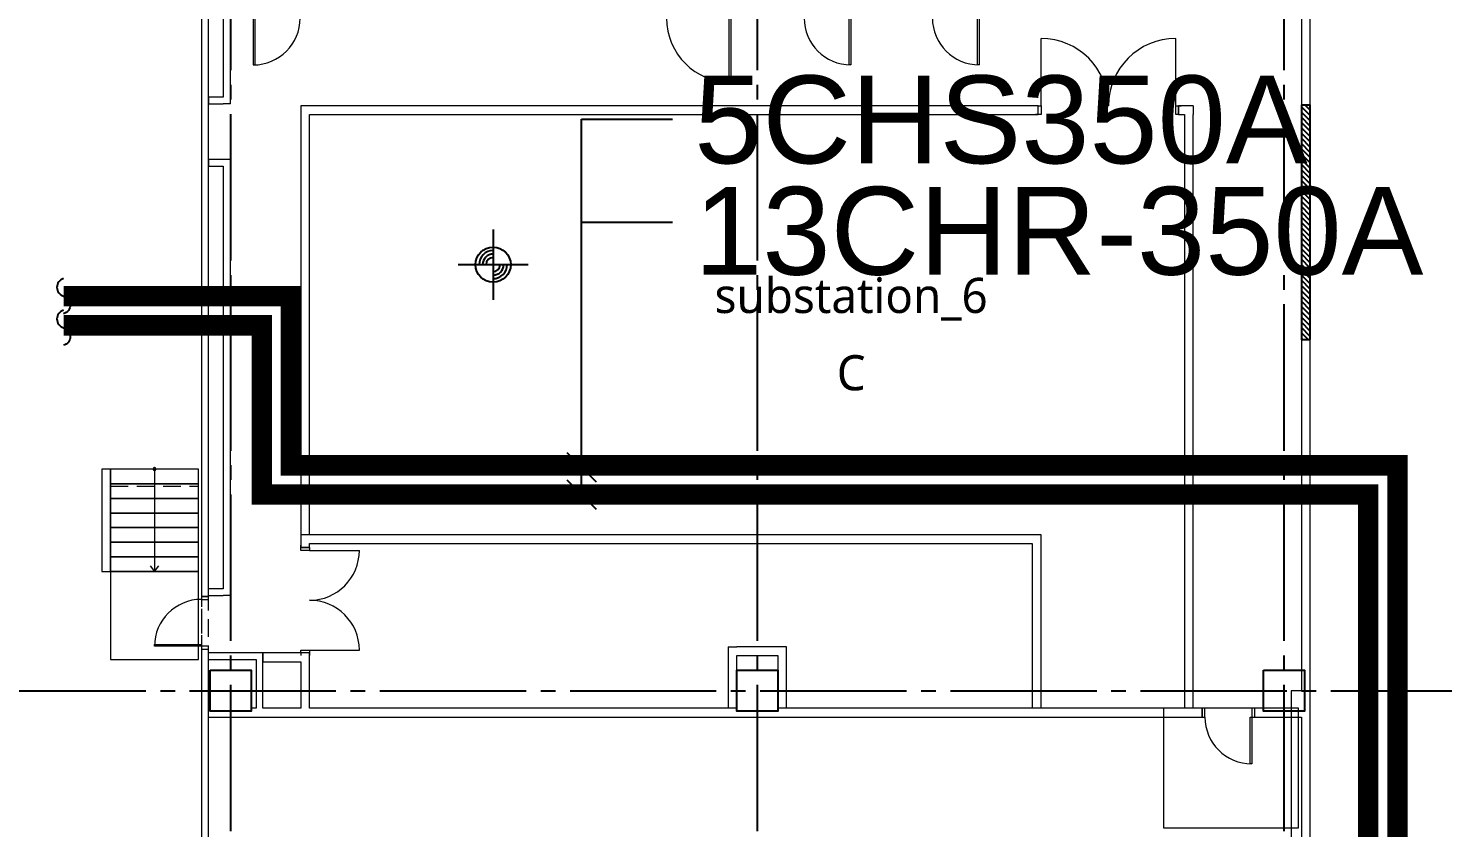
# Model space of a CAD drawing. Extents: x -18489 to 27370, y -8745 to 11880.
# Drawn here: x -346 to 2071, y 1266 to 2631 of the extents above; entities that cross this region are included whole.
import ezdxf
from ezdxf.enums import TextEntityAlignment as Align

# ---------------------------------------------------------------- set-up
doc = ezdxf.new("R2010")
doc.units = 0
doc.header["$LTSCALE"] = 100
doc.linetypes.add('X-S-FAB-L10$0$COL-CEN-LIN', pattern=[3.25, 2.5, -0.25, 0.25, -0.25])
doc.linetypes.add('X-S-FAB-L10$0$JJP_虛線(退縮線、投影線、地下室範圍、非屬本工程、圖面分區)', pattern=[0.45, 0.3, -0.15])
for name, color, linetype in [('188K-SM-07-F10-MECH-WWR-PIPE-Y2257103$0$M-P-CHR1-S', 20, 'Continuous'), ('188K-SM-07-F10-MECH-WWR-PIPE-Y2257103$0$M-P-CHS1-D', 5, 'Continuous'), ('188K-SM-07-F10-MECH-WWR-PIPE-Y2257103$0$M-P-CHS1-S', 150, 'Continuous'), ('188K-SM-07-F10-MECH-WWR-PIPE-Y2257103$0$M-P-TXT2.5', 7, 'Continuous'), ('X-S-FAB-L10$0$0-DIM-INT', 8, 'Continuous'), ('X-S-FAB-L10$0$0-DIM-TXT', 8, 'Continuous'), ('X-S-FAB-L10$0$A-STRS', 8, 'Continuous'), ('X-S-FAB-L10$0$A-WALL-EX', 8, 'Continuous'), ('X-S-FAB-L10$0$A-WALL-IN', 8, 'Continuous'), ('X-S-FAB-L10$0$A-WALL-IN.200K', 8, 'Continuous'), ('X-S-FAB-L10$0$A-ZONE.200K', 8, 'Continuous'), ('X-S-FAB-L10$0$BLOCK', 8, 'Continuous'), ('X-S-FAB-L10$0$CCL', 8, 'X-S-FAB-L10$0$COL-CEN-LIN'), ('X-S-FAB-L10$0$COL-S', 8, 'Continuous'), ('X-S-FAB-L10$0$Door', 8, 'Continuous'), ('X-S-FAB-L10$0$S-FNDN', 8, 'Continuous'), ('X-S-FAB-L10$0$S-SLAB-SHOW', 8, 'Continuous'), ('X-S-FAB-L10$0$WALL_188K_IN', 8, 'Continuous')]:
    doc.layers.add(name, color=color, linetype=linetype)
doc.styles.add('188K-SM-07-F10-MECH-WWR-PIPE-Y2257103$0$Standard', font='arial.ttf')
doc.styles.add('X-S-FAB-L10$0$CHINA', font='simplex.shx', dxfattribs={"width": 0.75, "bigfont": 'chineset.shx'})
doc.styles.add('X-S-FAB-L10$0$Standard', font='', dxfattribs={"width": 0.8})
doc.styles.add('X-S-FAB-L10$0$TG_NOTE_TEXT', font='simplex.shx', dxfattribs={"width": 0.75, "bigfont": 'chineset.shx'})
doc.styles.get('X-S-FAB-L10$0$Standard').set_extended_font_data('Microsoft JhengHei')
doc.dimstyles.new('188K-SM-07-F10-MECH-WWR-PIPE-Y2257103$0$ISO-25', dxfattribs={"dimtxt": 2.5, "dimasz": 2.5, "dimexe": 1.25, "dimexo": 0.625, "dimtad": 1, "dimtxsty": '188K-SM-07-F10-MECH-WWR-PIPE-Y2257103$0$Standard', "dimcen": 2.5, "dimadec": 0, "dimazin": 0, "dimtfac": 1, "dimtmove": 0, "dimatfit": 3, "dimfxl": 1, "dimarcsym": 0})

# ---------------------------------------------------------------- blocks, each defined once
blk = doc.blocks.new('X-S-FAB-L10$0$FAB2-L05')
at = {"layer": 'X-S-FAB-L10$0$CCL'}
for p, q in [((-26160, 11005), (-26160, 0)), ((-25260, 11005), (-25260, 0)), ((-24360, 11005), (-24360, 0)), ((-26880, 2220), (1210, 2220))]:
    blk.add_line(p, q, dxfattribs=at)
at = {"layer": 'X-S-FAB-L10$0$COL-S'}
for points in [[(-26195, 2255), (-26125, 2255), (-26125, 2185), (-26195, 2185)], [(-25295, 2255), (-25225, 2255), (-25225, 2185), (-25295, 2185)], [(-24395, 2255), (-24325, 2255), (-24325, 2185), (-24395, 2185)]]:
    blk.add_lwpolyline(points, close=True, dxfattribs=at)
blk = doc.blocks.new('X-S-FAB-L10$0$substation_6__房間編號__44_1', base_point=(1425.8, 1453.3))
at = {"layer": 'X-S-FAB-L10$0$A-ZONE.200K', "color": 154, "lineweight": 0, "style": 'X-S-FAB-L10$0$Standard'}
for tag, p in [('DUMMY_849', (1291.6, 2227.2)), ('ROOM_NAME', (1060.4, 2205.1)), ('DUMMY_850', (1034.5, 2097.4)), ('DUMMY_851', (1060.4, 2073.1))]:
    blk.add_attdef(tag, text='', height=60, dxfattribs=at).set_placement(p, align=Align.TOP_CENTER)
blk = doc.blocks.new('X-S-FAB-L10$0$萬用門(22改)-REVISED[9]_1')
at = {"layer": 'X-S-FAB-L10$0$Door', "color": 4, "lineweight": 0}
for p, q in [((1665, 1470), (1660, 1470)), ((1660, 1470), (1660, 1455)), ((1660, 1455), (1665, 1455)), ((1665, 1455), (1665, 1470)), ((1742, 1375), (1742, 1455)), ((1742, 1455), (1745, 1455)), ((1750, 1470), (1745, 1470)), ((1745, 1470), (1745, 1455)), ((1745, 1455), (1745, 1375)), ((1745, 1455), (1750, 1455)), ((1750, 1455), (1750, 1470)), ((1745, 1375), (1742, 1375))]:
    blk.add_line(p, q, dxfattribs=at)
blk.add_arc((1745, 1455), 80, 180, 270, dxfattribs=at)
blk = doc.blocks.new('X-S-FAB-L10$0$萬用門(22改)-REVISED[10]_1')
at = {"layer": 'X-S-FAB-L10$0$Door', "color": 4, "lineweight": 0}
for p, q in [((745, 2664), (740, 2664)), ((740, 2664), (740, 2649)), ((745, 2649), (745, 2664)), ((860, 2664), (855, 2664)), ((855, 2664), (855, 2649)), ((860, 2649), (860, 2664)), ((740, 2649), (745, 2649)), ((852, 2539), (852, 2649)), ((852, 2649), (855, 2649)), ((855, 2649), (855, 2539)), ((855, 2649), (860, 2649)), ((855, 2539), (852, 2539))]:
    blk.add_line(p, q, dxfattribs=at)
blk.add_arc((855, 2649), 110, 180, 270, dxfattribs=at)
blk = doc.blocks.new('X-S-FAB-L10$0$萬用門(22改)-REVISED[11]_1')
at = {"layer": 'X-S-FAB-L10$0$Door', "color": 4, "lineweight": 0}
for p, q in [((980, 2664), (975, 2664)), ((975, 2664), (975, 2649)), ((980, 2649), (980, 2664)), ((1065, 2664), (1060, 2664)), ((1060, 2664), (1060, 2649)), ((1065, 2649), (1065, 2664)), ((975, 2649), (980, 2649)), ((1057, 2569), (1057, 2649)), ((1057, 2649), (1060, 2649)), ((1060, 2649), (1060, 2569)), ((1060, 2649), (1065, 2649)), ((1060, 2569), (1057, 2569))]:
    blk.add_line(p, q, dxfattribs=at)
blk.add_arc((1060, 2649), 80, 180, 270, dxfattribs=at)
blk = doc.blocks.new('X-S-FAB-L10$0$萬用門(22改)-REVISED[12]_1')
at = {"layer": 'X-S-FAB-L10$0$Door', "color": 4, "lineweight": 0}
for p, q in [((1199.25, 2664), (1194.25, 2664)), ((1194.25, 2664), (1194.25, 2649)), ((1199.25, 2649), (1199.25, 2664)), ((1284.25, 2664), (1279.25, 2664)), ((1279.25, 2664), (1279.25, 2649)), ((1284.25, 2649), (1284.25, 2664)), ((1194.25, 2649), (1199.25, 2649)), ((1276.25, 2569), (1276.25, 2649)), ((1276.25, 2649), (1279.25, 2649)), ((1279.25, 2649), (1279.25, 2569)), ((1279.25, 2649), (1284.25, 2649)), ((1279.25, 2569), (1276.25, 2569))]:
    blk.add_line(p, q, dxfattribs=at)
blk.add_arc((1279.25, 2649), 80, 180, 270, dxfattribs=at)
blk = doc.blocks.new('X-S-FAB-L10$0$萬用門(22改)-REVISED[36]_1')
at = {"layer": 'X-S-FAB-L10$0$Door', "color": 4, "lineweight": 0}
for p, q in [((-50, 1661), (-50, 1656)), ((-38, 1661), (-50, 1661)), ((-50, 1656), (-38, 1656)), ((-38, 1656), (-38, 1661)), ((-130, 1576), (-130, 1579)), ((-130, 1579), (-50, 1579)), ((-50, 1576), (-130, 1576)), ((-50, 1579), (-50, 1576)), ((-50, 1576), (-50, 1571)), ((-38, 1576), (-50, 1576)), ((-38, 1571), (-38, 1576)), ((-50, 1571), (-38, 1571))]:
    blk.add_line(p, q, dxfattribs=at)
blk.add_arc((-50, 1576), 80, 90, 180, dxfattribs=at)
blk = doc.blocks.new('X-S-FAB-L10$0$萬用門(22改)-REVISED[54]_1')
at = {"layer": 'X-S-FAB-L10$0$Door', "color": 4, "lineweight": 0}
for p, q in [((33.8, 2648.9), (33.8, 2660.2)), ((33.8, 2660.2), (38.8, 2660.2)), ((38.8, 2660.2), (38.8, 2648.9)), ((118.8, 2648.9), (118.8, 2660.2)), ((118.8, 2660.2), (123.8, 2660.2)), ((123.8, 2660.2), (123.8, 2648.9)), ((38.8, 2648.9), (33.8, 2648.9)), ((38.8, 2648.9), (38.8, 2568.9)), ((41.8, 2648.9), (38.8, 2648.9)), ((41.8, 2568.9), (41.8, 2648.9)), ((123.8, 2648.9), (118.8, 2648.9)), ((38.8, 2568.9), (41.8, 2568.9))]:
    blk.add_line(p, q, dxfattribs=at)
blk.add_arc((38.8, 2648.9), 80, 270, 0, dxfattribs=at)
blk = doc.blocks.new('X-S-FAB-L10')
at = {"layer": 'X-S-FAB-L10$0$WALL_188K_IN'}
h = blk.add_hatch(dxfattribs=at)
h.set_pattern_fill('LINE', color=256, scale=2, angle=135)
h.set_pattern_definition([(135, (1845, 2401.6165), (-4.49013, -4.49013), [])])
h.paths.add_polyline_path([(1845, 2100), (1845, 2500), (1830, 2500), (1830, 2100)])
at = {"layer": 'X-S-FAB-L10$0$0-DIM-INT'}
for p, q in [((448.63, 2287.832), (448.63, 2167.832)), ((388.63, 2227.832), (508.63, 2227.832))]:
    blk.add_line(p, q, dxfattribs=at)
blk.add_circle((448.63, 2227.832), 30, dxfattribs=at)
for radius, start, end in [(24, 90, 180), (18, 90, 180), (12, 90, 180), (24, 270, 0), (18, 270, 0), (12, 270, 0)]:
    blk.add_arc((448.63, 2227.832), radius, start, end, dxfattribs=at)
at = {"layer": 'X-S-FAB-L10$0$A-STRS', "lineweight": 0}
for p, q in [((-220, 1878.5), (-220, 1703.5)), ((-205, 1878.5), (-220, 1878.5)), ((-205, 1703.5), (-205, 1878.5)), ((-205, 1878.5), (-205, 1703.5)), ((-55, 1878.5), (-205, 1878.5)), ((-55, 1878.5), (-205, 1878.5)), ((-205, 1878.5), (-205, 1853.5)), ((-130, 1878.5), (-130, 1853.5)), ((-55, 1703.5), (-55, 1878.5)), ((-55, 1853.5), (-55, 1878.5)), ((-205, 1853.5), (-55, 1853.5)), ((-55, 1853.5), (-205, 1853.5)), ((-205, 1853.5), (-205, 1828.5)), ((-130, 1853.5), (-130, 1728.5)), ((-55, 1828.5), (-55, 1853.5)), ((-205, 1828.5), (-55, 1828.5)), ((-55, 1828.5), (-205, 1828.5)), ((-205, 1828.5), (-205, 1803.5)), ((-55, 1803.5), (-55, 1828.5)), ((-205, 1803.5), (-55, 1803.5)), ((-55, 1803.5), (-205, 1803.5)), ((-205, 1803.5), (-205, 1778.5)), ((-55, 1778.5), (-55, 1803.5)), ((-205, 1778.5), (-55, 1778.5)), ((-55, 1778.5), (-205, 1778.5)), ((-205, 1778.5), (-205, 1753.5)), ((-55, 1753.5), (-55, 1778.5)), ((-205, 1753.5), (-55, 1753.5)), ((-55, 1753.5), (-205, 1753.5)), ((-205, 1753.5), (-205, 1728.5)), ((-55, 1728.5), (-55, 1753.5)), ((-205, 1728.5), (-55, 1728.5)), ((-55, 1728.5), (-205, 1728.5)), ((-205, 1728.5), (-205, 1703.5)), ((-130, 1728.5), (-130, 1703.5)), ((-55, 1703.5), (-55, 1728.5)), ((-220, 1703.5), (-205, 1703.5)), ((-205, 1703.5), (-55, 1703.5)), ((-205, 1703.5), (-55, 1703.5)), ((-137.5, 1713.5), (-130, 1703.5)), ((-130, 1703.5), (-122.5, 1713.5))]:
    blk.add_line(p, q, dxfattribs=at)
at = {"layer": 'X-S-FAB-L10$0$A-STRS', "linetype": 'X-S-FAB-L10$0$JJP_虛線(退縮線、投影線、地下室範圍、非屬本工程、圖面分區)', "lineweight": 0}
blk.add_line((-205, 1849.561), (-55, 1849.561), dxfattribs=at)
at = {"layer": 'X-S-FAB-L10$0$A-STRS', "lineweight": 0, "flags": 128}
blk.add_lwpolyline([(-132.5, 1878.5, 1), (-127.5, 1878.5, 1)], format="xyb", close=True, dxfattribs=at)
at = {"layer": 'X-S-FAB-L10$0$A-WALL-EX', "linetype": 'X-S-FAB-L10$0$JJP_虛線(退縮線、投影線、地下室範圍、非屬本工程、圖面分區)', "lineweight": 0}
blk.add_line((-50, 8287.997), (-50, -252.997), dxfattribs=at)
at = {"layer": 'X-S-FAB-L10$0$A-WALL-EX', "lineweight": 0}
for p, q in [((-50, 1661), (-38, 1661)), ((-50, 1571), (-38, 1571))]:
    blk.add_line(p, q, dxfattribs=at)
at = {"layer": 'X-S-FAB-L10$0$A-WALL-EX', "linetype": 'X-S-FAB-L10$0$JJP_虛線(退縮線、投影線、地下室範圍、非屬本工程、圖面分區)', "lineweight": 0, "flags": 128}
for points in [[(-50.003, 8300), (-50.003, -265)], [(-38, -252.997), (-38, 8287.997)]]:
    blk.add_lwpolyline(points, dxfattribs=at)
at = {"layer": 'X-S-FAB-L10$0$A-WALL-EX', "lineweight": 0, "flags": 128}
for points in [[(-50, 3055), (-50, 1661)], [(-38, 1661), (-38, 3055)], [(-50, 1571), (-50, 1250)], [(-38, 1250), (-38, 1571)]]:
    blk.add_lwpolyline(points, dxfattribs=at)
at = {"layer": 'X-S-FAB-L10$0$A-WALL-IN', "lineweight": 0}
for p, q in [((-38, 2513.75), (-38, 2502.45)), ((1845, 2500), (1830, 2500)), ((-38, 2407.45), (-38, 2396.15)), ((1845, 2100), (1830, 2100)), ((120, 1751.2), (120, 1744.5)), ((120, 1744.5), (120, 1748.8)), ((135, 1744.5), (120, 1744.5)), ((135, 1744.5), (135, 1751.2)), ((135, 1744.5), (135, 1748.8)), ((850, 1575), (865, 1575)), ((850, 1575), (850, 1470)), ((935, 1575), (865, 1575)), ((950, 1575), (935, 1575)), ((950, 1470), (950, 1575)), ((120, 1564.5), (120, 1560.2)), ((135, 1564.5), (120, 1564.5)), ((120, 1549.5), (120, 1470)), ((135, 1564.5), (135, 1560.2)), ((135, 1470), (135, 1564.5)), ((865, 1535), (865, 1560)), ((865, 1560), (935, 1560)), ((935, 1560), (935, 1535)), ((865, 1470), (850, 1470)), ((950, 1470), (935, 1470)), ((1660, 1455), (1660, 1470)), ((1750, 1455), (1750, 1470))]:
    blk.add_line(p, q, dxfattribs=at)
at = {"layer": 'X-S-FAB-L10$0$A-WALL-IN', "lineweight": 0, "flags": 128}
for points in [[(1845, 2500), (1845, 6750)], [(1830, 2755), (1830, 2500)], [(-12.5, 2648.95), (-12.5, 2513.75)], [(0, 2502.45), (0, 2648.95)], [(-12.5, 2513.75), (-38, 2513.75)], [(-38, 2502.45), (-12.5, 2502.45)], [(0, 2502.45), (-12.5, 2502.45)], [(-12.5, 2407.45), (-38, 2407.45)], [(-38, 2396.15), (-12.5, 2396.15)], [(0, 2407.45), (-12.5, 2407.45)], [(-12.5, 2396.15), (-12.5, 1673.75)], [(0, 1662.45), (0, 2407.45)], [(1830, 2100), (1830, 1535)], [(1845, -35), (1845, 2100)], [(120, 1766.2), (120, 1751.2)], [(1370, 1766.2), (120, 1766.2)], [(1385, 1766.2), (1370, 1766.2)], [(1385, 1470), (1385, 1766.2)], [(135, 1751.2), (1370, 1751.2)], [(1370, 1751.2), (1370, 1470)], [(-12.5, 1673.75), (-38, 1673.75)], [(-38, 1662.45), (-38, 1673.75)], [(-38, 1662.45), (-12.5, 1662.45)], [(0, 1662.45), (-12.5, 1662.45)], [(43.75, 1564.5), (-38, 1564.5)], [(-38, 1553.2), (-38, 1564.5)], [(-38, 1553.2), (43.75, 1553.2)], [(55.05, 1564.5), (43.75, 1564.5)], [(43.75, 1553.2), (43.75, 1470)], [(55.05, 1470), (55.05, 1564.5)], [(120, 1564.5), (55.05, 1564.5)], [(55.05, 1564.5), (55.05, 1549.5)], [(55.05, 1549.5), (120, 1549.5)], [(-35, 1470), (-38.05, 1470)], [(-38.05, 1470), (-38.05, 1455)], [(-38.05, 1455), (1660, 1455)], [(43.75, 1470), (35, 1470)], [(120, 1470), (55.05, 1470)], [(865, 1470), (135, 1470)], [(1660, 1470), (935, 1470)], [(1385, 1470), (1370, 1470)], [(1765, 1470), (1750, 1470)], [(1750, 1455), (1830, 1455)], [(1830, 1455), (1830, 35)]]:
    blk.add_lwpolyline(points, dxfattribs=at)
at = {"layer": 'X-S-FAB-L10$0$A-WALL-IN.200K', "lineweight": 0}
for p, q in [((120, 2499), (120, 1766.2)), ((1380, 2499), (120, 2499)), ((1620, 2499), (1624.3, 2499)), ((1620, 2484), (1620, 2499)), ((1645, 2499), (1620, 2499)), ((1645, 2499), (1645, 2484)), ((135, 1766.2), (135, 2484)), ((135, 2484), (1380, 2484)), ((1620, 2484), (1624.3, 2484)), ((1620, 2484), (1630, 2484)), ((1630, 2484), (1630, 1470)), ((1645, 1470), (1645, 2484))]:
    blk.add_line(p, q, dxfattribs=at)
at = {"layer": 'X-S-FAB-L10$0$COL-S'}
for p, q in [((-35, 1535), (35, 1535)), ((-35, 1465), (-35, 1535)), ((35, 1535), (35, 1465)), ((865, 1535), (935, 1535)), ((865, 1465), (865, 1535)), ((935, 1535), (935, 1465)), ((1765, 1535), (1835, 1535)), ((1765, 1465), (1765, 1535)), ((1835, 1535), (1835, 1465)), ((35, 1465), (-35, 1465)), ((935, 1465), (865, 1465)), ((1835, 1465), (1765, 1465))]:
    blk.add_line(p, q, dxfattribs=at)
at = {"layer": 'X-S-FAB-L10$0$Door', "lineweight": 0}
for p, q in [((1385, 2499), (1385, 2614)), ((1615, 2499), (1615, 2614)), ((1380, 2499), (1375.7, 2499)), ((1380, 2499), (1375.7, 2499)), ((1380, 2499), (1385, 2499)), ((1380, 2484), (1380, 2499)), ((1380, 2484), (1380, 2499)), ((1380, 2484), (1380, 2499)), ((1385, 2499), (1385, 2484)), ((1615, 2484), (1615, 2499)), ((1615, 2499), (1620, 2499)), ((1620, 2499), (1620, 2484)), ((1620, 2484), (1620, 2499)), ((1620, 2484), (1620, 2499)), ((1620, 2499), (1624.3, 2499)), ((1620, 2499), (1624.3, 2499)), ((1380, 2484), (1375.7, 2484)), ((1380, 2484), (1375.7, 2484)), ((1385, 2484), (1380, 2484)), ((1620, 2484), (1615, 2484)), ((1620, 2484), (1624.3, 2484)), ((1620, 2484), (1624.3, 2484)), ((120, 1744.5), (120, 1748.8)), ((120, 1744.5), (120, 1748.8)), ((120, 1739.5), (120, 1744.5)), ((120, 1744.5), (135, 1744.5)), ((135, 1744.5), (120, 1744.5)), ((135, 1744.5), (120, 1744.5)), ((135, 1744.5), (135, 1748.8)), ((135, 1744.5), (135, 1748.8)), ((135, 1744.5), (135, 1739.5)), ((135, 1739.5), (120, 1739.5)), ((135, 1739.5), (220, 1739.5)), ((120, 1564.5), (120, 1569.5)), ((120, 1569.5), (135, 1569.5)), ((135, 1564.5), (120, 1564.5)), ((135, 1564.5), (120, 1564.5)), ((135, 1564.5), (120, 1564.5)), ((120, 1564.5), (120, 1560.2)), ((120, 1564.5), (120, 1560.2)), ((135, 1569.5), (135, 1564.5)), ((135, 1569.5), (220, 1569.5)), ((135, 1564.5), (135, 1560.2)), ((135, 1564.5), (135, 1560.2))]:
    blk.add_line(p, q, dxfattribs=at)
for centre, radius, start, end in [((1385, 2499), 115, 0, 90), ((1615, 2499), 115, 90, 180), ((135, 1739.5), 85, 270, 0), ((135, 1569.5), 85, 0, 90)]:
    blk.add_arc(centre, radius, start, end, dxfattribs=at)
at = {"layer": 'X-S-FAB-L10$0$S-FNDN', "lineweight": 0, "flags": 128}
blk.add_lwpolyline([(4350, 7470), (1830, 7470), (1830, 1500), (1812.5, 1500), (1812.5, -55), (9330, -55), (9330, 7470)], close=True, dxfattribs=at)
at = {"layer": 'X-S-FAB-L10$0$S-SLAB-SHOW', "lineweight": 0, "flags": 128}
for points in [[(-205, 1553.5), (-55, 1553.5), (-55, 1703.5), (-205, 1703.5)], [(1594, 1266), (1825, 1266), (1825, 1470), (1594, 1470)]]:
    blk.add_lwpolyline(points, close=True, dxfattribs=at)
at = {"layer": 'X-S-FAB-L10$0$WALL_188K_IN'}
blk.add_lwpolyline([(1845, 2100), (1845, 2500), (1830, 2500), (1830, 2100)], close=True, dxfattribs=at)
at = {"layer": 'X-S-FAB-L10$0$A-ZONE.200K', "color": 1, "linetype": 'Continuous', "lineweight": 0}
blk.add_blockref('X-S-FAB-L10$0$substation_6__房間編號__44_1', (1425.842, 1453.334), dxfattribs=at).add_auto_attribs({'ROOM_NAME': 'substation_6', 'DUMMY_851': 'C'})
at = {"layer": 'X-S-FAB-L10$0$BLOCK'}
blk.add_blockref('X-S-FAB-L10$0$FAB2-L05', (26160, -720), dxfattribs=at)
at = {"layer": 'X-S-FAB-L10$0$Door', "lineweight": 0}
for name in ['X-S-FAB-L10$0$萬用門(22改)-REVISED[54]_1', 'X-S-FAB-L10$0$萬用門(22改)-REVISED[10]_1', 'X-S-FAB-L10$0$萬用門(22改)-REVISED[11]_1', 'X-S-FAB-L10$0$萬用門(22改)-REVISED[12]_1', 'X-S-FAB-L10$0$萬用門(22改)-REVISED[36]_1', 'X-S-FAB-L10$0$萬用門(22改)-REVISED[9]_1']:
    blk.add_blockref(name, (0, 0), dxfattribs=at)
at = {"style": 'X-S-FAB-L10$0$TG_NOTE_TEXT', "width": 0.5, "flags": 1}
for p in [(7463.301, 9020), (18268.251, 8649), (11197.77, 4800.167), (16485.801, 4800.167), (25420.27, 2635), (13360, 320.001, 0), (7463.301, -33.333)]:
    blk.add_attdef('WH', text='', height=20, dxfattribs=at).set_placement(p, align=Align.BOTTOM_LEFT)
at = {"width": 0.5}
for style, p in [('X-S-FAB-L10$0$TG_NOTE_TEXT', (7585, 9020)), ('X-S-FAB-L10$0$TG_NOTE_TEXT', (18389.95, 8649)), ('X-S-FAB-L10$0$TG_NOTE_TEXT', (11117.5, 4813.5)), ('X-S-FAB-L10$0$TG_NOTE_TEXT', (16607.5, 4813.5)), ('X-S-FAB-L10$0$TG_NOTE_TEXT', (25350, 2635)), ('X-S-FAB-L10$0$Standard', (13129.375, 325.001, 0)), ('X-S-FAB-L10$0$TG_NOTE_TEXT', (7585, -20))]:
    blk.add_attdef('DESC', text='', height=10, dxfattribs=dict(at, style=style)).set_placement(p, align=Align.BOTTOM_LEFT)
for tag, style, p in [('TYPE', 'X-S-FAB-L10$0$TG_NOTE_TEXT', (7619.286, 9020)), ('NO', 'X-S-FAB-L10$0$TG_NOTE_TEXT', (7650.095, 9020)), ('TYPE', 'X-S-FAB-L10$0$TG_NOTE_TEXT', (18424.236, 8649)), ('NO', 'X-S-FAB-L10$0$TG_NOTE_TEXT', (18455.045, 8649)), ('NO', 'X-S-FAB-L10$0$TG_NOTE_TEXT', (11088.595, 4813.5)), ('TYPE', 'X-S-FAB-L10$0$TG_NOTE_TEXT', (11151.786, 4813.5)), ('TYPE', 'X-S-FAB-L10$0$TG_NOTE_TEXT', (16641.786, 4813.5)), ('NO', 'X-S-FAB-L10$0$TG_NOTE_TEXT', (16672.595, 4813.5)), ('NO', 'X-S-FAB-L10$0$TG_NOTE_TEXT', (25313, 2635)), ('TYPE', 'X-S-FAB-L10$0$TG_NOTE_TEXT', (25350, 2635)), ('NO', 'X-S-FAB-L10$0$Standard', (13100, 320.001, 0)), ('TYPE', 'X-S-FAB-L10$0$Standard', (13129.375, 320.001, 0)), ('TYPE', 'X-S-FAB-L10$0$TG_NOTE_TEXT', (7619.286, -20)), ('NO', 'X-S-FAB-L10$0$TG_NOTE_TEXT', (7650.095, -20))]:
    blk.add_attdef(tag, text='', height=10, dxfattribs=dict(at, style=style)).set_placement(p, align=Align.BOTTOM_RIGHT)
at = {"style": 'X-S-FAB-L10$0$TG_NOTE_TEXT', "width": 0.5, "flags": 1}
for rotation, p in [(180, (43, 7480)), (180, (943, 7480)), (90, (24310, 3717.77)), (270, (17080, 1711.699))]:
    blk.add_attdef('WH', text='', height=20, rotation=rotation, dxfattribs=at).set_placement(p, align=Align.BOTTOM_LEFT)
at = {"width": 0.5}
for rotation, style, p in [(180, 'X-S-FAB-L10$0$Standard', (317.625, 7480)), (180, 'X-S-FAB-L10$0$Standard', (1217.625, 7480)), (90, 'X-S-FAB-L10$0$TG_NOTE_TEXT', (24310, 3647.5)), (270, 'X-S-FAB-L10$0$TG_NOTE_TEXT', (17080, 1605))]:
    blk.add_attdef('DESC', text='', height=10, rotation=rotation, dxfattribs=dict(at, style=style)).set_placement(p, align=Align.BOTTOM_LEFT)
for tag, rotation, style, p in [('TYPE', 180, 'X-S-FAB-L10$0$Standard', (317.625, 7480)), ('NO', 180, 'X-S-FAB-L10$0$Standard', (347, 7480)), ('TYPE', 180, 'X-S-FAB-L10$0$Standard', (1217.625, 7480)), ('NO', 180, 'X-S-FAB-L10$0$Standard', (1247, 7480)), ('TYPE', 90, 'X-S-FAB-L10$0$TG_NOTE_TEXT', (24310, 3647.5)), ('NO', 90, 'X-S-FAB-L10$0$TG_NOTE_TEXT', (24310, 3610.5)), ('TYPE', 270, 'X-S-FAB-L10$0$TG_NOTE_TEXT', (17080, 1605)), ('NO', 270, 'X-S-FAB-L10$0$TG_NOTE_TEXT', (17080, 1573))]:
    blk.add_attdef(tag, text='', height=10, rotation=rotation, dxfattribs=dict(at, style=style)).set_placement(p, align=Align.BOTTOM_RIGHT)
at = {"layer": 'X-S-FAB-L10$0$0-DIM-TXT', "style": 'X-S-FAB-L10$0$CHINA', "width": 0.75}
for p in [(667.414, 7855.1, -2689.4), (22627.353, 6728.814), (25644.722, 6728.814), (24778.787, 5569.051), (1118.252, 4980), (417.801, 4594.623), (23874.84, 4355), (22927.43, 4330.122), (23749.869, 3901.367), (417.801, 3765.236), (1118.252, 3730), (417.801, 3115.79), (536.882, 2227.832), (16908.994, 1782.652), (888.445, 880.466), (16977.43, 750), (18878.841, 750), (25641.221, 553.233), (21364.03, 526.894)]:
    blk.add_attdef('HIG', text='', height=80, dxfattribs=at).set_placement(p, align=Align.MIDDLE_LEFT)
blk = doc.blocks.new('188K-SM-07-F10-MECH-WWR-PIPE-Y2257103$0$50A-3')
blk.add_lwpolyline([(0, 30, 0.758876), (0, 0, -0.758876), (0, -30)], format="xyb")
blk = doc.blocks.new('188K-SM-07-F10-MECH-WWR-PIPE-Y2257103$0$_OBLIQUE')
at = {"color": 0, "linetype": 'ByBlock'}
blk.add_line((-0.5, -0.5), (0.5, 0.5), dxfattribs=at)
blk = doc.blocks.new('188K-SM-07-F10-MECH-WWR-PIPE-Y2257103')
at = {"layer": '188K-SM-07-F10-MECH-WWR-PIPE-Y2257103$0$M-P-CHR1-S', "const_width": 35}
blk.add_lwpolyline([(-285.4, 2124), (53.3, 2124), (53.3, 1835), (1943.9, 1835), (1943.9, 74), (2509.2, 74.1), (2509.2, -201.4)], dxfattribs=at)
at = {"layer": '188K-SM-07-F10-MECH-WWR-PIPE-Y2257103$0$M-P-CHS1-D', "const_width": 35}
blk.add_lwpolyline([(-285.4, 2174), (103.3, 2174), (103.3, 1885), (1993.9, 1885), (1993.9, 124), (2559.2, 124.1), (2559.2, -201.4)], dxfattribs=at)
at = {"layer": '188K-SM-07-F10-MECH-WWR-PIPE-Y2257103$0$M-P-CHR1-S'}
blk.add_blockref('188K-SM-07-F10-MECH-WWR-PIPE-Y2257103$0$50A-3', (-285.4, 2120), dxfattribs=at)
at = {"layer": '188K-SM-07-F10-MECH-WWR-PIPE-Y2257103$0$M-P-CHS1-S'}
blk.add_blockref('188K-SM-07-F10-MECH-WWR-PIPE-Y2257103$0$50A-3', (-285.4, 2174), dxfattribs=at)
at = {"layer": '188K-SM-07-F10-MECH-WWR-PIPE-Y2257103$0$M-P-TXT2.5', "style": '188K-SM-07-F10-MECH-WWR-PIPE-Y2257103$0$Standard'}
for s, p in [('5CHS350A', (792.2, 2475.8)), ('13CHR-350A', (792.2, 2285.6))]:
    blk.add_text(s, height=150, dxfattribs=at).set_placement(p, align=Align.MIDDLE_LEFT)
at = {"layer": '188K-SM-07-F10-MECH-WWR-PIPE-Y2257103$0$M-P-TXT2.5'}
for points, override in [([(599.8, 1881.9), (599.8, 2476.4), (755.4, 2476.4)], {"dimasz": 50, "dimgap": 0.625, "dimtad": 0, "dimldrblk": '188K-SM-07-F10-MECH-WWR-PIPE-Y2257103$0$_OBLIQUE'}), ([(599.8, 1835), (599.8, 2300.2), (755.2, 2300.2)], {"dimasz": 50, "dimtad": 0, "dimldrblk": '188K-SM-07-F10-MECH-WWR-PIPE-Y2257103$0$_OBLIQUE'})]:
    blk.add_leader(points, dimstyle='188K-SM-07-F10-MECH-WWR-PIPE-Y2257103$0$ISO-25', override=override, dxfattribs=at)

msp = doc.modelspace()

# ---------------------------------------------------------------- block references
for name in ['X-S-FAB-L10', '188K-SM-07-F10-MECH-WWR-PIPE-Y2257103']:
    msp.add_blockref(name, (0, 0))

doc.saveas('drawing.dxf')
